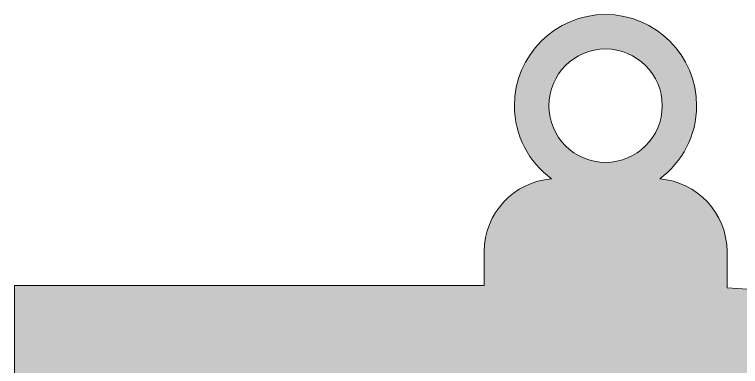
# Model space of a CAD drawing. Header units: millimetres. Extents: x 23 to 212, y -113 to -9.
# Drawn here: x 132.99 to 181.77, y -32.51 to -8.88 of the extents above; entities that cross this region are included whole.
import ezdxf

# ---------------------------------------------------------------- set-up
doc = ezdxf.new("R2010")
doc.units = ezdxf.units.MM
doc.header["$MEASUREMENT"] = 0
doc.layers.add('Layer 1', color=7, linetype='Continuous')

msp = doc.modelspace()

# ---------------------------------------------------------------- hatches: boundary and pattern name
at = {"layer": 'Layer 1'}
h = msp.add_hatch(color=2, dxfattribs=at)
h.dxf.hatch_style = 2
edge = h.paths.add_edge_path()
edge.add_spline(control_points=[(210.685, -79.288), (209.529, -76.47), (207.704, -73.987), (205.211, -71.837), (202.717, -69.689), (199.483, -68.006), (195.51, -66.789), (200.456, -65.005), (204.086, -62.492), (206.397, -59.247), (208.708, -56.004), (209.863, -52.435), (209.863, -48.543), (209.863, -41.326), (206.457, -35.852), (199.645, -32.121), (194.6, -29.33), (188.336, -27.699), (180.863, -27.224), (180.863, -27.224), (180.863, -24.792), (180.863, -24.792), (180.863, -22.224), (178.859, -20.106), (176.338, -19.914), (177.843, -18.799), (178.823, -17.016), (178.823, -14.999), (178.823, -11.618), (176.082, -8.878), (172.702, -8.878), (169.321, -8.878), (166.581, -11.618), (166.581, -14.999), (166.581, -17.016), (167.561, -18.799), (169.066, -19.914), (166.545, -20.106), (164.541, -22.224), (164.541, -24.792), (164.541, -24.792), (164.541, -27.073), (164.541, -27.073), (164.541, -27.073), (132.986, -27.073), (132.986, -27.073), (132.986, -27.073), (132.986, -112.222), (132.986, -112.222), (132.986, -112.222), (178.176, -112.222), (178.176, -112.222), (184.298, -112.222), (189.965, -111.381), (195.175, -109.698), (200.385, -108.016), (204.612, -105.33), (207.856, -101.639), (210.897, -98.112), (212.418, -93.672), (212.418, -88.32), (212.418, -85.117), (211.84, -82.107), (210.685, -79.288)], knot_values=[0, 0, 0, 0, 1, 1, 1, 2, 2, 2, 3, 3, 3, 4, 4, 4, 5, 5, 5, 6, 6, 6, 7, 7, 7, 8, 8, 8, 9, 9, 9, 10, 10, 10, 11, 11, 11, 12, 12, 12, 13, 13, 13, 14, 14, 14, 15, 15, 15, 16, 16, 16, 17, 17, 17, 18, 18, 18, 19, 19, 19, 20, 20, 20, 21, 21, 21, 21], degree=3, periodic=1)
edge = h.paths.add_edge_path()
edge.add_spline(control_points=[(168.894, -14.999), (168.894, -12.899), (170.602, -11.191), (172.702, -11.191), (174.801, -11.191), (176.509, -12.899), (176.509, -14.999), (176.509, -17.098), (174.801, -18.806), (172.702, -18.806), (170.602, -18.806), (168.894, -17.098), (168.894, -14.999)], knot_values=[0, 0, 0, 0, 1, 1, 1, 2, 2, 2, 3, 3, 3, 4, 4, 4, 4], degree=3, periodic=1)
edge = h.paths.add_edge_path()
edge.add_spline(control_points=[(161.024, -47.692), (161.024, -47.692), (174.526, -47.692), (174.526, -47.692), (178.824, -48.097), (180.973, -50.084), (180.973, -53.652), (180.649, -57.788), (178.5, -59.855), (174.526, -59.855), (174.526, -59.855), (161.024, -59.855), (161.024, -59.855), (161.024, -59.855), (161.024, -47.692), (161.024, -47.692)], knot_values=[0, 0, 0, 0, 1, 1, 1, 2, 2, 2, 3, 3, 3, 4, 4, 4, 5, 5, 5, 5], degree=3, periodic=1)
edge = h.paths.add_edge_path()
edge.add_spline(control_points=[(180.791, -89.643), (179.21, -90.911), (177.121, -91.543), (174.526, -91.543), (174.526, -91.543), (161.024, -91.543), (161.024, -91.543), (161.024, -91.543), (161.024, -78.893), (161.024, -78.893), (161.024, -78.893), (174.526, -78.893), (174.526, -78.893), (180.283, -78.893), (183.163, -80.804), (183.163, -84.626), (183.163, -86.703), (182.372, -88.376), (180.791, -89.643)], knot_values=[0, 0, 0, 0, 1, 1, 1, 2, 2, 2, 3, 3, 3, 4, 4, 4, 5, 5, 5, 6, 6, 6, 6], degree=3, periodic=1)

# ---------------------------------------------------------------- linework, layer by layer
at = {"layer": 'Layer 1', "lineweight": 0}
for points, knots in [([(210.685, -79.288), (209.529, -76.47), (207.704, -73.987), (205.211, -71.837), (202.717, -69.689), (199.483, -68.006), (195.51, -66.789), (200.456, -65.005), (204.086, -62.492), (206.397, -59.247), (208.708, -56.004), (209.863, -52.435), (209.863, -48.543), (209.863, -41.326), (206.457, -35.852), (199.645, -32.121), (194.6, -29.33), (188.336, -27.699), (180.863, -27.224), (180.863, -27.224), (180.863, -24.792), (180.863, -24.792), (180.863, -22.224), (178.859, -20.106), (176.338, -19.914), (177.843, -18.799), (178.823, -17.016), (178.823, -14.999), (178.823, -11.618), (176.082, -8.878), (172.702, -8.878), (169.321, -8.878), (166.581, -11.618), (166.581, -14.999), (166.581, -17.016), (167.561, -18.799), (169.066, -19.914), (166.545, -20.106), (164.541, -22.224), (164.541, -24.792), (164.541, -24.792), (164.541, -27.073), (164.541, -27.073), (164.541, -27.073), (132.986, -27.073), (132.986, -27.073), (132.986, -27.073), (132.986, -112.222), (132.986, -112.222), (132.986, -112.222), (178.176, -112.222), (178.176, -112.222), (184.298, -112.222), (189.965, -111.381), (195.175, -109.698), (200.385, -108.016), (204.612, -105.33), (207.856, -101.639), (210.897, -98.112), (212.418, -93.672), (212.418, -88.32), (212.418, -85.117), (211.84, -82.107), (210.685, -79.288)], [0, 0, 0, 0, 1, 1, 1, 2, 2, 2, 3, 3, 3, 4, 4, 4, 5, 5, 5, 6, 6, 6, 7, 7, 7, 8, 8, 8, 9, 9, 9, 10, 10, 10, 11, 11, 11, 12, 12, 12, 13, 13, 13, 14, 14, 14, 15, 15, 15, 16, 16, 16, 17, 17, 17, 18, 18, 18, 19, 19, 19, 20, 20, 20, 21, 21, 21, 21]), ([(168.894, -14.999), (168.894, -12.899), (170.602, -11.191), (172.702, -11.191), (174.801, -11.191), (176.509, -12.899), (176.509, -14.999), (176.509, -17.098), (174.801, -18.806), (172.702, -18.806), (170.602, -18.806), (168.894, -17.098), (168.894, -14.999)], [0, 0, 0, 0, 1, 1, 1, 2, 2, 2, 3, 3, 3, 4, 4, 4, 4])]:
    msp.add_open_spline(points, degree=3, knots=knots, dxfattribs=at)

doc.saveas('drawing.dxf')
